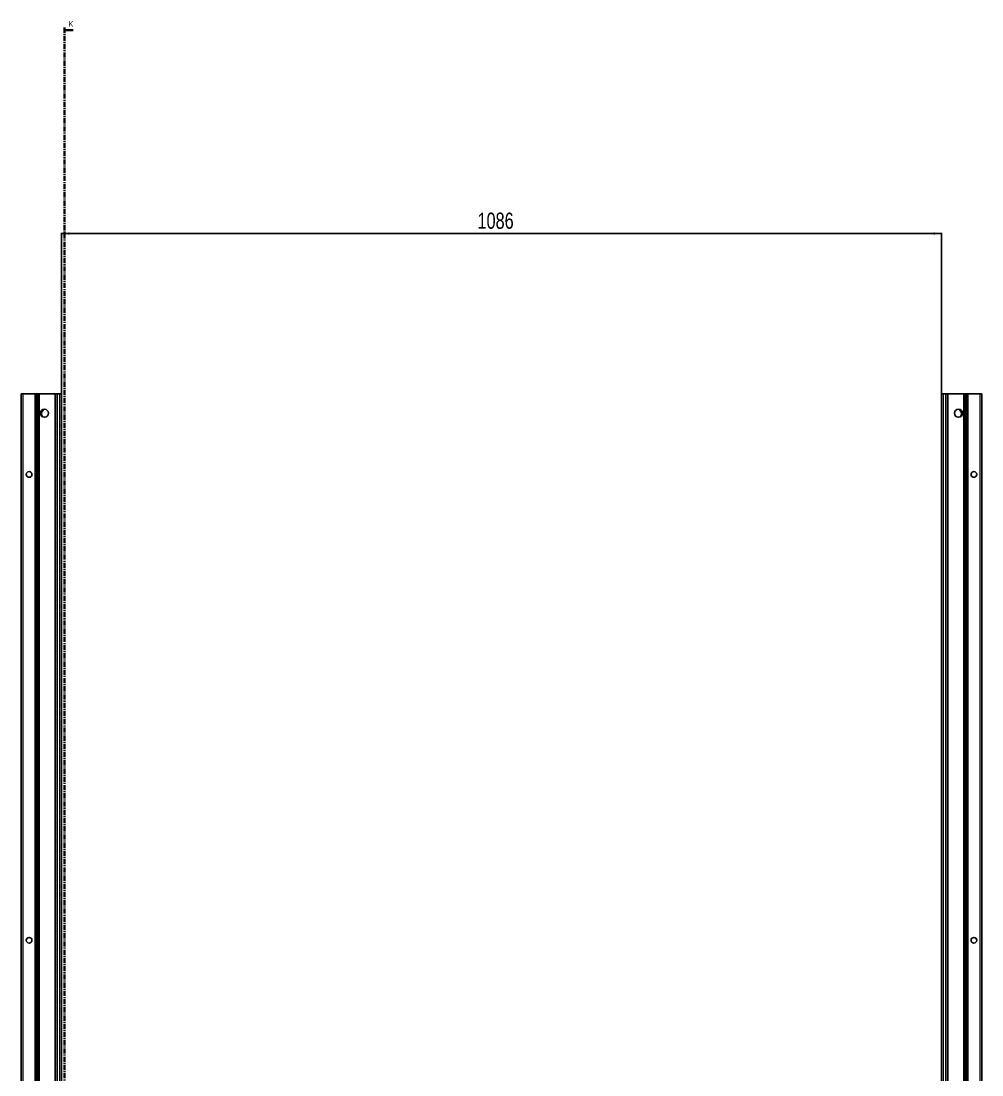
# Model space of a CAD drawing. Header units: millimetres. Extents: x -199 to 4725, y -2447 to 1507.
# Drawn here: x 2126 to 3312, y 207 to 1507 of the extents above; entities that cross this region are included whole.
import ezdxf

# ---------------------------------------------------------------- set-up
doc = ezdxf.new("R2010")
doc.units = ezdxf.units.MM
doc.linetypes.add('CENTER', pattern=[10.16, 6.35, -1.27, 1.27, -1.27])
doc.layers.add('FORMAT', color=7, linetype='Continuous')
doc.styles.add('SLDTEXTSTYLE0', font='TXT', dxfattribs={"width": 0.75})
doc.dimstyles.new('SLDDIMSTYLE0', dxfattribs={"dimtxt": 20, "dimasz": 10, "dimexe": 0, "dimexo": 0.0625, "dimgap": 5, "dimtad": 2, "dimdec": 1, "dimrnd": 1e-09, "dimzin": 12, "dimdsep": 46, "dimtxsty": 'SLDTEXTSTYLE0', "dimsah": 1, "dimcen": 0.09, "dimadec": 0, "dimazin": 3, "dimtfac": 1, "dimtofl": 0, "dimtmove": 0, "dimatfit": 3, "dimfxl": 0, "dimfrac": 2, "dimtolj": 1, "dimtzin": 12, "dimarcsym": 0})

# ---------------------------------------------------------------- blocks, each defined once
blk = doc.blocks.new('_D_4')
at = {"layer": 'FORMAT'}
for p, q in [((2176.1, 1047.2), (2176.1, 1246)), ((2176.1, 1245), (3262.1, 1245)), ((3262.1, 1047.2), (3262.1, 1246))]:
    blk.add_line(p, q, dxfattribs=at)
for points in [[(2176.1, 1245), (2186.1, 1243.5), (2186.1, 1246.5)], [(3262.1, 1245), (3252.1, 1246.5), (3252.1, 1243.5)]]:
    blk.add_solid(points, dxfattribs=at)
at = {"layer": 'FORMAT', "insert": (2689.5, 1270.8), "char_height": 20, "attachment_point": 1, "style": 'SLDTEXTSTYLE0'}
blk.add_mtext('1086', dxfattribs=at)

msp = doc.modelspace()

# ---------------------------------------------------------------- linework, layer by layer
at = {"color": 7, "linetype": 'CENTER', "lineweight": 35}
msp.add_line((2179.83, 1499.09), (2179.83, -1103.67), dxfattribs=at)
at = {"color": 7, "linetype": 'Continuous', "lineweight": 35}
msp.add_line((2190.47, 1496.09), (2179.83, 1496.09), dxfattribs=at)
at = {"color": 7, "linetype": 'Continuous', "lineweight": 25}
for p, q in [((2126.39, -851.79), (2126.39, 1047.21)), ((2126.39, 1047.21), (2128.39, 1047.21)), ((2128.39, 1047.21), (2143.74, 1047.21)), ((2143.74, 1047.21), (2144.39, 1047.21)), ((2144.39, 1023.46), (2144.39, 1047.21)), ((2144.39, 1047.21), (2144.98, 1047.21)), ((2144.98, 1047.21), (2146.19, 1047.21)), ((2146.19, 1047.21), (2146.19, -851.79)), ((2146.19, 1047.21), (2146.22, 1047.21)), ((2146.22, 1047.21), (2146.22, -851.79)), ((2146.22, 1047.21), (2147.43, 1047.21)), ((2147.43, 1047.21), (2148.84, 1047.21)), ((2148.84, 1047.21), (2168.24, 1047.21)), ((2168.24, 1047.21), (2168.89, 1047.21)), ((2168.89, -851.79), (2168.89, 1047.21)), ((2168.89, 1047.21), (2170.89, 1047.21)), ((2170.89, 1047.21), (2174.09, 1047.21)), ((2174.09, 1047.21), (2176.09, 1047.21)), ((2176.09, 1047.21), (2176.09, -851.79)), ((3262.09, -851.79), (3262.09, 1047.21)), ((3262.09, 1047.21), (3264.09, 1047.21)), ((3267.29, 1047.21), (3264.09, 1047.21)), ((3267.29, 1047.21), (3269.29, 1047.21)), ((3269.29, 1047.21), (3269.29, -851.79)), ((3269.29, 1047.21), (3269.94, 1047.21)), ((3289.35, 1047.21), (3269.94, 1047.21)), ((3289.35, 1047.21), (3290.76, 1047.21)), ((3291.97, 1047.21), (3290.76, 1047.21)), ((3291.97, -851.79), (3291.97, 1047.21)), ((3292, 1047.21), (3291.97, 1047.21)), ((3292, -851.79), (3292, 1047.21)), ((3293.21, 1047.21), (3292, 1047.21)), ((3293.21, 1047.21), (3293.79, 1047.21)), ((3293.79, 1047.21), (3293.79, 1023.46)), ((3293.79, 1047.21), (3294.44, 1047.21)), ((3309.79, 1047.21), (3294.44, 1047.21)), ((3309.79, 1047.21), (3311.79, 1047.21)), ((3311.79, 1047.21), (3311.79, -851.79)), ((2154.44, 1027.73), (2154.44, 1028.14)), ((3283.74, 1028.14), (3283.74, 1027.73)), ((2144.46, 1023.35), (2144.39, 1023.46)), ((2144.39, 1023.46), (2144.39, 1021.96)), ((2144.39, 1021.96), (2144.46, 1022.06)), ((2144.39, 973.46), (2144.39, 1021.96)), ((2144.46, 1022.06), (2144.46, 1023.35)), ((3293.79, 1023.46), (3293.73, 1023.35)), ((3293.73, 1023.35), (3293.73, 1022.06)), ((3293.73, 1022.06), (3293.79, 1021.96)), ((3293.79, 1021.96), (3293.79, 1023.46)), ((3293.79, 1021.96), (3293.79, 973.46)), ((2144.46, 973.35), (2144.39, 973.46)), ((2144.39, 973.46), (2144.39, 971.96)), ((2144.39, 971.96), (2144.46, 972.06)), ((2144.39, 923.46), (2144.39, 971.96)), ((2144.46, 972.06), (2144.46, 973.35)), ((3293.79, 973.46), (3293.73, 973.35)), ((3293.73, 973.35), (3293.73, 972.06)), ((3293.73, 972.06), (3293.79, 971.96)), ((3293.79, 971.96), (3293.79, 973.46)), ((3293.79, 971.96), (3293.79, 923.46)), ((2144.46, 923.35), (2144.39, 923.46)), ((2144.39, 923.46), (2144.39, 921.96)), ((3293.79, 923.46), (3293.73, 923.35)), ((3293.79, 921.96), (3293.79, 923.46)), ((2144.39, 921.96), (2144.46, 922.06)), ((2144.39, 873.46), (2144.39, 921.96)), ((2144.46, 922.06), (2144.46, 923.35)), ((3293.73, 923.35), (3293.73, 922.06)), ((3293.73, 922.06), (3293.79, 921.96)), ((3293.79, 921.96), (3293.79, 873.46)), ((2144.46, 873.35), (2144.39, 873.46)), ((2144.39, 873.46), (2144.39, 871.96)), ((2144.39, 871.96), (2144.46, 872.06)), ((2144.39, 823.46), (2144.39, 871.96)), ((2144.46, 872.06), (2144.46, 873.35)), ((3293.79, 873.46), (3293.73, 873.35)), ((3293.73, 873.35), (3293.73, 872.06)), ((3293.73, 872.06), (3293.79, 871.96)), ((3293.79, 871.96), (3293.79, 873.46)), ((3293.79, 871.96), (3293.79, 823.46)), ((2144.46, 823.35), (2144.39, 823.46)), ((2144.39, 823.46), (2144.39, 821.96)), ((2144.39, 821.96), (2144.46, 822.06)), ((2144.39, 773.46), (2144.39, 821.96)), ((2144.46, 822.06), (2144.46, 823.35)), ((3293.79, 823.46), (3293.73, 823.35)), ((3293.73, 823.35), (3293.73, 822.06)), ((3293.73, 822.06), (3293.79, 821.96)), ((3293.79, 821.96), (3293.79, 823.46)), ((3293.79, 821.96), (3293.79, 773.46)), ((2144.46, 773.35), (2144.39, 773.46)), ((2144.39, 773.46), (2144.39, 771.96)), ((2144.39, 771.96), (2144.46, 772.06)), ((2144.39, 723.46), (2144.39, 771.96)), ((2144.46, 772.06), (2144.46, 773.35)), ((3293.79, 773.46), (3293.73, 773.35)), ((3293.73, 773.35), (3293.73, 772.06)), ((3293.73, 772.06), (3293.79, 771.96)), ((3293.79, 771.96), (3293.79, 773.46)), ((3293.79, 771.96), (3293.79, 723.46)), ((2144.46, 723.35), (2144.39, 723.46)), ((2144.39, 723.46), (2144.39, 721.96)), ((2144.39, 721.96), (2144.46, 722.06)), ((2144.39, 673.46), (2144.39, 721.96)), ((2144.46, 722.06), (2144.46, 723.35)), ((3293.79, 723.46), (3293.73, 723.35)), ((3293.73, 723.35), (3293.73, 722.06)), ((3293.73, 722.06), (3293.79, 721.96)), ((3293.79, 721.96), (3293.79, 723.46)), ((3293.79, 721.96), (3293.79, 673.46)), ((2144.46, 673.35), (2144.39, 673.46)), ((2144.39, 673.46), (2144.39, 671.96)), ((2144.39, 671.96), (2144.46, 672.06)), ((2144.39, 623.46), (2144.39, 671.96)), ((2144.46, 672.06), (2144.46, 673.35)), ((3293.79, 673.46), (3293.73, 673.35)), ((3293.73, 673.35), (3293.73, 672.06)), ((3293.73, 672.06), (3293.79, 671.96)), ((3293.79, 671.96), (3293.79, 673.46)), ((3293.79, 671.96), (3293.79, 623.46)), ((2144.46, 623.35), (2144.39, 623.46)), ((2144.39, 623.46), (2144.39, 621.96)), ((2144.39, 621.96), (2144.46, 622.06)), ((2144.39, 573.46), (2144.39, 621.96)), ((2144.46, 622.06), (2144.46, 623.35)), ((3293.79, 623.46), (3293.73, 623.35)), ((3293.73, 623.35), (3293.73, 622.06)), ((3293.73, 622.06), (3293.79, 621.96)), ((3293.79, 621.96), (3293.79, 623.46)), ((3293.79, 621.96), (3293.79, 573.46)), ((2144.46, 573.35), (2144.39, 573.46)), ((2144.39, 573.46), (2144.39, 571.96)), ((2144.46, 572.06), (2144.46, 573.35)), ((3293.79, 573.46), (3293.73, 573.35)), ((3293.73, 573.35), (3293.73, 572.06)), ((3293.79, 571.96), (3293.79, 573.46)), ((2144.39, 571.96), (2144.46, 572.06)), ((2144.39, 523.46), (2144.39, 571.96)), ((3293.73, 572.06), (3293.79, 571.96)), ((3293.79, 571.96), (3293.79, 523.46)), ((2144.46, 523.35), (2144.39, 523.46)), ((2144.39, 523.46), (2144.39, 521.96)), ((2144.39, 521.96), (2144.46, 522.06)), ((2144.39, 473.46), (2144.39, 521.96)), ((2144.46, 522.06), (2144.46, 523.35)), ((3293.79, 523.46), (3293.73, 523.35)), ((3293.73, 523.35), (3293.73, 522.06)), ((3293.73, 522.06), (3293.79, 521.96)), ((3293.79, 521.96), (3293.79, 523.46)), ((3293.79, 521.96), (3293.79, 473.46)), ((2144.46, 473.35), (2144.39, 473.46)), ((2144.39, 473.46), (2144.39, 471.96)), ((2144.39, 471.96), (2144.46, 472.06)), ((2144.39, 423.46), (2144.39, 471.96)), ((2144.46, 472.06), (2144.46, 473.35)), ((3293.79, 473.46), (3293.73, 473.35)), ((3293.73, 473.35), (3293.73, 472.06)), ((3293.73, 472.06), (3293.79, 471.96)), ((3293.79, 471.96), (3293.79, 473.46)), ((3293.79, 471.96), (3293.79, 423.46)), ((2144.46, 423.35), (2144.39, 423.46)), ((2144.39, 423.46), (2144.39, 421.96)), ((2144.39, 421.96), (2144.46, 422.06)), ((2144.39, 373.46), (2144.39, 421.96)), ((2144.46, 422.06), (2144.46, 423.35)), ((3293.79, 423.46), (3293.73, 423.35)), ((3293.73, 423.35), (3293.73, 422.06)), ((3293.73, 422.06), (3293.79, 421.96)), ((3293.79, 421.96), (3293.79, 423.46)), ((3293.79, 421.96), (3293.79, 373.46)), ((2144.46, 373.35), (2144.39, 373.46)), ((2144.39, 373.46), (2144.39, 371.96)), ((2144.39, 371.96), (2144.46, 372.06)), ((2144.39, 323.46), (2144.39, 371.96)), ((2144.46, 372.06), (2144.46, 373.35)), ((3293.79, 373.46), (3293.73, 373.35)), ((3293.73, 373.35), (3293.73, 372.06)), ((3293.73, 372.06), (3293.79, 371.96)), ((3293.79, 371.96), (3293.79, 373.46)), ((3293.79, 371.96), (3293.79, 323.46)), ((2144.46, 323.35), (2144.39, 323.46)), ((2144.39, 323.46), (2144.39, 321.96)), ((2144.39, 321.96), (2144.46, 322.06)), ((2144.39, 273.46), (2144.39, 321.96)), ((2144.46, 322.06), (2144.46, 323.35)), ((3293.79, 323.46), (3293.73, 323.35)), ((3293.73, 323.35), (3293.73, 322.06)), ((3293.73, 322.06), (3293.79, 321.96)), ((3293.79, 321.96), (3293.79, 323.46)), ((3293.79, 321.96), (3293.79, 273.46)), ((2144.46, 273.35), (2144.39, 273.46)), ((2144.39, 273.46), (2144.39, 271.96)), ((2144.46, 272.06), (2144.46, 273.35)), ((3293.79, 273.46), (3293.73, 273.35)), ((3293.73, 273.35), (3293.73, 272.06)), ((3293.79, 271.96), (3293.79, 273.46)), ((2144.39, 271.96), (2144.46, 272.06)), ((2144.39, 223.46), (2144.39, 271.96)), ((3293.73, 272.06), (3293.79, 271.96)), ((3293.79, 271.96), (3293.79, 223.46)), ((2144.46, 223.35), (2144.39, 223.46)), ((2144.39, 223.46), (2144.39, 221.96)), ((2144.39, 221.96), (2144.46, 222.06)), ((2144.39, 173.46), (2144.39, 221.96)), ((2144.46, 222.06), (2144.46, 223.35)), ((3293.79, 223.46), (3293.73, 223.35)), ((3293.73, 223.35), (3293.73, 222.06)), ((3293.73, 222.06), (3293.79, 221.96)), ((3293.79, 221.96), (3293.79, 223.46)), ((3293.79, 221.96), (3293.79, 173.46))]:
    msp.add_line(p, q, dxfattribs=at)
at = {"color": 8, "linetype": 'Continuous', "lineweight": 18}
for p, q in [((2128.39, 1047.21), (2128.39, -851.79)), ((2143.74, -851.79), (2143.74, 1047.21)), ((2144.98, 1047.21), (2144.98, -851.79)), ((2147.43, -851.79), (2147.43, 1047.21)), ((2148.84, 1047.21), (2148.84, -851.79)), ((2168.24, -851.79), (2168.24, 1047.21)), ((2170.89, 1047.21), (2170.89, -851.79)), ((2174.09, -851.79), (2174.09, 1047.21)), ((3264.09, 1047.21), (3264.09, -851.79)), ((3267.29, -851.79), (3267.29, 1047.21)), ((3269.94, 1047.21), (3269.94, -851.79)), ((3289.35, -851.79), (3289.35, 1047.21)), ((3290.76, 1047.21), (3290.76, -851.79)), ((3293.21, -851.79), (3293.21, 1047.21)), ((3294.44, 1047.21), (3294.44, -851.79)), ((3309.79, -851.79), (3309.79, 1047.21))]:
    msp.add_line(p, q, dxfattribs=at)
at = {"color": 7, "linetype": 'Continuous', "lineweight": 25}
for centre, radius in [((2155.24, 1023.21), 5), ((3282.94, 1023.21), 5), ((2136.24, 947.71), 3.5), ((3301.94, 947.71), 3.5), ((2136.24, 372.71), 3.5), ((3301.94, 372.71), 3.5)]:
    msp.add_circle(centre, radius, dxfattribs=at)
for centre, radius, start, end in [((2153.94, 1027.73), 0.5, 299.14074, 0), ((3284.24, 1027.73), 0.5, 180, 240.85926), ((2156.74, 1022.71), 5.25, 119.14074, 233.81086), ((3281.44, 1022.71), 5.25, 306.18835, 60.85926)]:
    msp.add_arc(centre, radius, start, end, dxfattribs=at)
at = {"color": 7, "linetype": 'Continuous', "lineweight": 35}
msp.add_solid([(2179.83, 1496.09), (2186.83, 1494.97), (2186.83, 1497.21)], dxfattribs=at)

# ---------------------------------------------------------------- texts
at = {"color": 7, "linetype": 'Continuous', "insert": (2184.96, 1507.2), "char_height": 7, "attachment_point": 1, "style": 'SLDTEXTSTYLE0'}
msp.add_mtext('K', dxfattribs=at)

# ---------------------------------------------------------------- dimensions: what is measured, and where the dimension line sits
at = {"layer": 'FORMAT'}
dim = msp.add_linear_dim(base=(3262.09, 1245), p1=(2176.09, 1047.21), p2=(3262.09, 1047.21), angle=0, dimstyle='SLDDIMSTYLE0', dxfattribs=at)
dim.commit()
dim.dimension.update_dxf_attribs({"geometry": '_D_4', "text_midpoint": (2719.09, 1245), "dimtype": 160})

doc.saveas('drawing.dxf')
